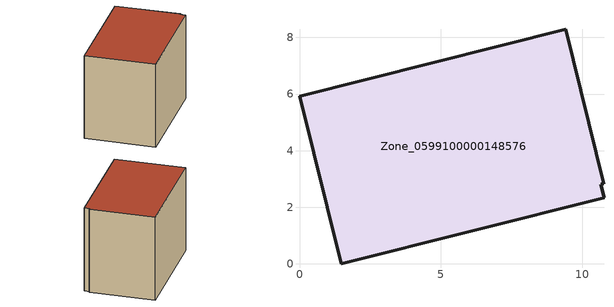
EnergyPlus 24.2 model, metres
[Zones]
Zone_0599100000148576
 floor ground (C_G): 10.66,2.8 10.77,2.33 1.49,0 0,5.93 9.41,8.29 10.76,2.83 z0
 wall outside (C_F): 10.76,2.83 9.41,8.29 0,5.93 1.49,0 10.77,2.33 10.66,2.8 10.76,2.83 z0:7.61
 roof outside (C_R): 10.77,2.33 10.66,2.8 10.76,2.83 9.41,8.29 0,5.93 1.49,0 z7.61
[BUILDING]
Pand.0599100000148576: North Axis=0; Terrain=City; Loads Convergence Tolerance Value=0.04; Temperature Convergence Tolerance Value=0.4; Solar Distribution=FullExterior; Maximum Number of Warmup Days=25; Minimum Number of Warmup Days=1
[Site:Location]
Rotterdam.The.Hague.AP_ZH_NLD Design_Conditions: Latitude=51.96; Longitude=4.45; Time Zone=1; Elevation=-4.5
[SITE:GROUNDTEMPERATURE:BUILDINGSURFACE]
18, 18, 18, 18, 18, 18, 18, 18, 18, 18, 18, 18
[MATERIAL] Thermal Absorptance=0.9; Solar Absorptance=0.7; Visible Absorptance=0.7
Name | Roughness | Thickness | Conductivity | Density | Specific Heat
G.TI.1965-1974 | MediumSmooth | 0.15 | 0.882353 | 540 | 1210
F.TI.1965-1974 | Rough | 0.3 | 0.697674 | 1920 | 840
R.TI.1965-1974 | MediumRough | 0.2 | 0.232558 | 1500 | 1000
[CONSTRUCTION]
C_G: G.TI.1965-1974
C_F: F.TI.1965-1974
C_R: R.TI.1965-1974
[ZONE]
Zone_0599100000148576: Type=1; Multiplier=1; Ceiling Height=Autocalculate; Volume=Autocalculate; Floor Area=autocalculate; Part of Total Floor Area=Yes
[ZONEINFILTRATION:DESIGNFLOWRATE]
Infil_Zone_0599100000148576: Zone or ZoneList or Space or SpaceList=Zone_0599100000148576; Schedule=AlwaysOn; Design Flow Rate Calculation Method=Flow/Area; Flow Rate per Floor Area=0.003; Constant Term Coefficient=1; Temperature Term Coefficient=0; Velocity Term Coefficient=0; Velocity Squared Term Coefficient=0
[HVACTEMPLATE:ZONE:IDEALLOADSAIRSYSTEM]
Zone_0599100000148576: Maximum Heating Supply Air Temperature=50; Minimum Cooling Supply Air Temperature=13; Maximum Heating Supply Air Humidity Ratio=0.0156; Minimum Cooling Supply Air Humidity Ratio=0.0077; Heating Limit=NoLimit; Cooling Limit=NoLimit; Dehumidification Control Type=ConstantSensibleHeatRatio; Cooling Sensible Heat Ratio=0.7; Dehumidification Setpoint=60; Humidification Control Type=None; Humidification Setpoint=30; Outdoor Air Method=None; Outdoor Air Flow Rate per Person=0.00944; Outdoor Air Flow Rate per Zone Floor Area=0; Outdoor Air Flow Rate per Zone=0; Demand Controlled Ventilation Type=None; Outdoor Air Economizer Type=NoEconomizer; Heat Recovery Type=None; Sensible Heat Recovery Effectiveness=0.7; Latent Heat Recovery Effectiveness=0.65
[ZONECONTROL:THERMOSTAT]
ThermostatControl_Zone_0599100000148576: Zone or ZoneList=Zone_0599100000148576; Control Type Schedule=DualSetpointControlType; Control 1=Thermostat_Zone_0599100000148576; Temperature Difference Between Cutout And Setpoint=0
[THERMOSTATSETPOINT:DUALSETPOINT]
Thermostat_Zone_0599100000148576: Heating Setpoint Temperature Schedule=HeatingSetpoint_Zone_0599100000148576; Cooling Setpoint Temperature Schedule=CoolingSetpoint_Zone_0599100000148576
[SCHEDULE:COMPACT]
HeatingSetpoint_Zone_0599100000148576: Through: 12/31, For: AllDays, Until: 24:00, 21
CoolingSetpoint_Zone_0599100000148576: Through: 12/31, For: AllDays, Until: 24:00, 24
DualSetpointControlType: Through: 12/31, For: AllDays, Until: 24:00, 4
AlwaysOn: Through: 12/31, For: AllDays, Until: 24:00, 1
